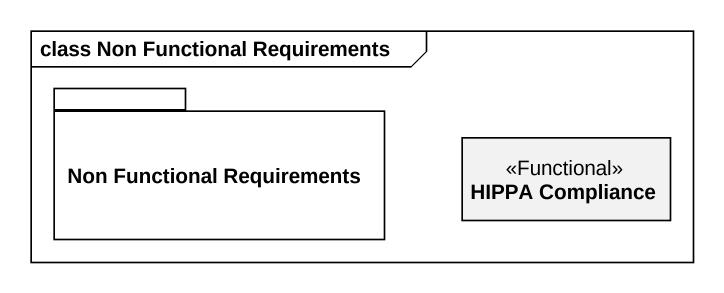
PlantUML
@startuml
mainframe class Non Functional Requirements
hide circle
hide empty members
package "Non Functional Requirements" as Non_Functional_Requirements {
}
class "HIPPA Compliance" as HIPPA_Compliance <<Functional>>
@enduml
